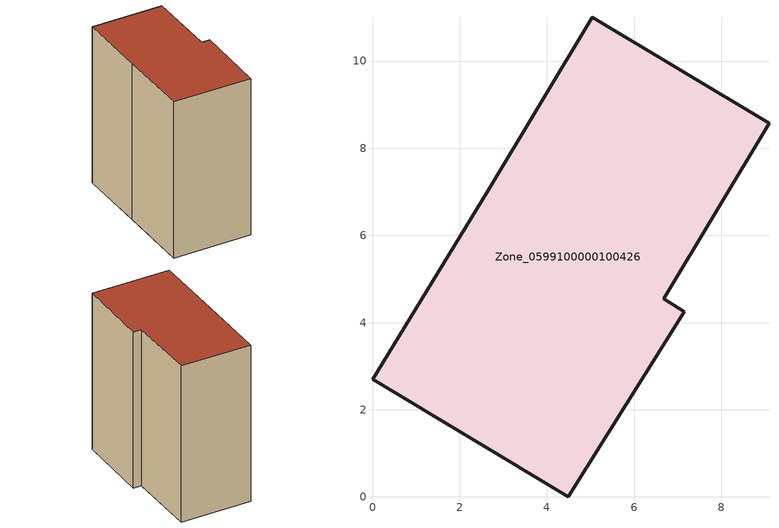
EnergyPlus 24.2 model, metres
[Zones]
Zone_0599100000100426
 floor ground (C_G): 7.15,4.25 4.5,0 0,2.69 2.62,6.98 5.04,11.01 9.1,8.57 6.68,4.54 z0
 wall outside (C_F): 4.5,0 7.15,4.25 6.68,4.54 9.1,8.57 5.04,11.01 2.62,6.98 0,2.69 4.5,0 z0:10.77
 roof outside (C_R): 9.1,8.57 5.04,11.01 2.62,6.98 0,2.69 4.5,0 7.15,4.25 6.68,4.54 z10.77
[BUILDING]
Pand.0599100000100426: North Axis=0; Terrain=City; Loads Convergence Tolerance Value=0.04; Temperature Convergence Tolerance Value=0.4; Solar Distribution=FullExterior; Maximum Number of Warmup Days=25; Minimum Number of Warmup Days=1
[Site:Location]
Rotterdam.The.Hague.AP_ZH_NLD Design_Conditions: Latitude=51.96; Longitude=4.45; Time Zone=1; Elevation=-4.5
[SITE:GROUNDTEMPERATURE:BUILDINGSURFACE]
18, 18, 18, 18, 18, 18, 18, 18, 18, 18, 18, 18
[MATERIAL] Thermal Absorptance=0.9; Solar Absorptance=0.7; Visible Absorptance=0.7
Name | Roughness | Thickness | Conductivity | Density | Specific Heat
G.TI.1975-1991 | MediumSmooth | 0.15 | 0.288461 | 540 | 1210
F.TI.1975-1991 | Rough | 0.3 | 0.230769 | 1920 | 840
R.TI.1975-1991 | MediumRough | 0.2 | 0.153846 | 1500 | 1000
[CONSTRUCTION]
C_G: G.TI.1975-1991
C_F: F.TI.1975-1991
C_R: R.TI.1975-1991
[ZONE]
Zone_0599100000100426: Type=1; Multiplier=1; Ceiling Height=Autocalculate; Volume=Autocalculate; Floor Area=autocalculate; Part of Total Floor Area=Yes
[ZONEINFILTRATION:DESIGNFLOWRATE]
Infil_Zone_0599100000100426: Zone or ZoneList or Space or SpaceList=Zone_0599100000100426; Schedule=AlwaysOn; Design Flow Rate Calculation Method=Flow/Area; Flow Rate per Floor Area=0.003; Constant Term Coefficient=1; Temperature Term Coefficient=0; Velocity Term Coefficient=0; Velocity Squared Term Coefficient=0
[HVACTEMPLATE:ZONE:IDEALLOADSAIRSYSTEM]
Zone_0599100000100426: Maximum Heating Supply Air Temperature=50; Minimum Cooling Supply Air Temperature=13; Maximum Heating Supply Air Humidity Ratio=0.0156; Minimum Cooling Supply Air Humidity Ratio=0.0077; Heating Limit=NoLimit; Cooling Limit=NoLimit; Dehumidification Control Type=ConstantSensibleHeatRatio; Cooling Sensible Heat Ratio=0.7; Dehumidification Setpoint=60; Humidification Control Type=None; Humidification Setpoint=30; Outdoor Air Method=None; Outdoor Air Flow Rate per Person=0.00944; Outdoor Air Flow Rate per Zone Floor Area=0; Outdoor Air Flow Rate per Zone=0; Demand Controlled Ventilation Type=None; Outdoor Air Economizer Type=NoEconomizer; Heat Recovery Type=None; Sensible Heat Recovery Effectiveness=0.7; Latent Heat Recovery Effectiveness=0.65
[ZONECONTROL:THERMOSTAT]
ThermostatControl_Zone_0599100000100426: Zone or ZoneList=Zone_0599100000100426; Control Type Schedule=DualSetpointControlType; Control 1=Thermostat_Zone_0599100000100426; Temperature Difference Between Cutout And Setpoint=0
[THERMOSTATSETPOINT:DUALSETPOINT]
Thermostat_Zone_0599100000100426: Heating Setpoint Temperature Schedule=HeatingSetpoint_Zone_0599100000100426; Cooling Setpoint Temperature Schedule=CoolingSetpoint_Zone_0599100000100426
[SCHEDULE:COMPACT]
HeatingSetpoint_Zone_0599100000100426: Through: 12/31, For: AllDays, Until: 24:00, 21
CoolingSetpoint_Zone_0599100000100426: Through: 12/31, For: AllDays, Until: 24:00, 24
DualSetpointControlType: Through: 12/31, For: AllDays, Until: 24:00, 4
AlwaysOn: Through: 12/31, For: AllDays, Until: 24:00, 1
